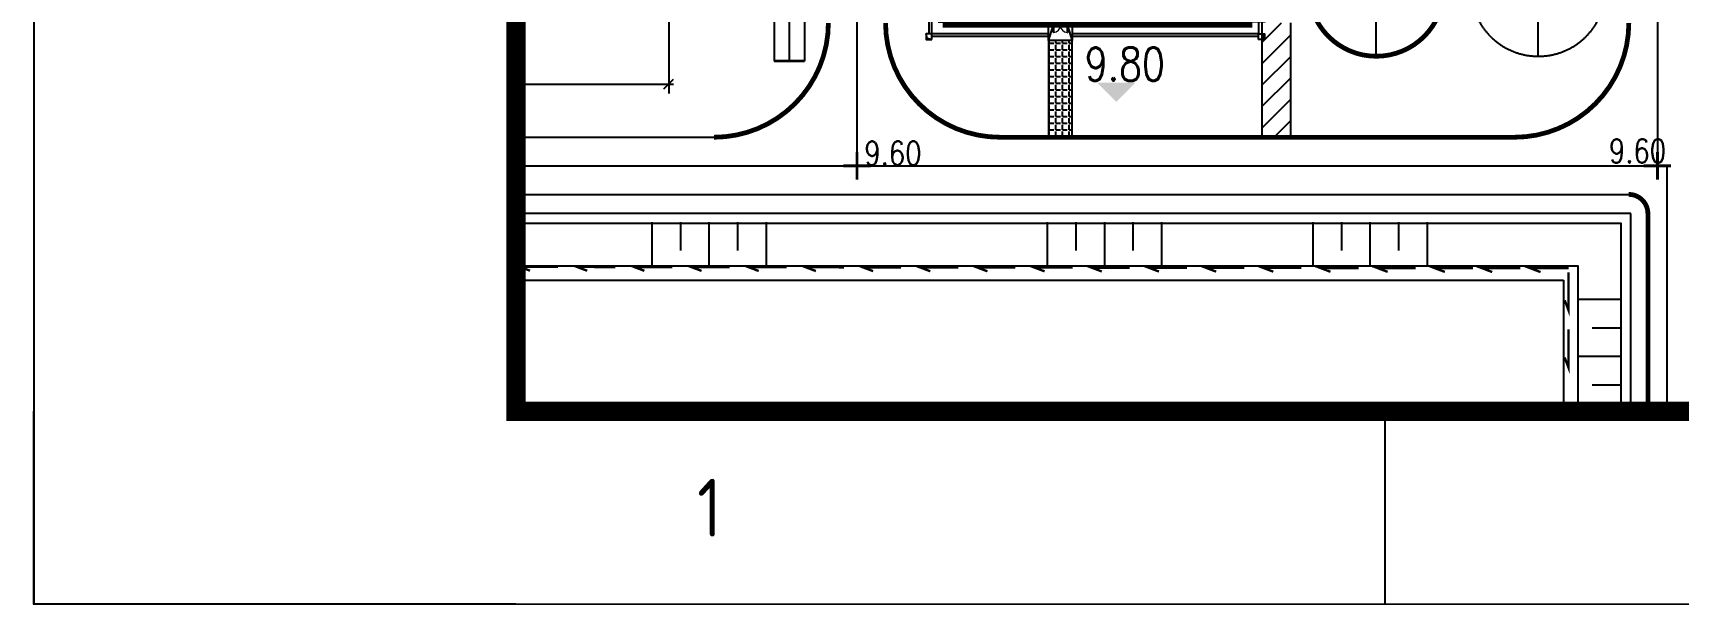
# Model space of a CAD drawing. Extents: x 93518 to 937116, y -359949 to 58022.
# Drawn here: x 684786 to 693319, y -122580 to -119612 of the extents above; entities that cross this region are included whole.
import ezdxf
from ezdxf.enums import TextEntityAlignment as Align

# ---------------------------------------------------------------- set-up
doc = ezdxf.new("R2010")
doc.units = 0
doc.header["$LTSCALE"] = 1000
doc.header["$MEASUREMENT"] = 0
for name, pattern in [('CENTER2', [1.125, 0.75, -0.125, 0.125, -0.125]), ('DASH', [0.35, 0.25, -0.1]), ('DASHDOT', [1, 0.5, -0.25, 0, -0.25]), ('PHANTOM', [2.5, 1.25, -0.25, 0.25, -0.25, 0.25, -0.25])]:
    doc.linetypes.add(name, pattern=pattern)
doc.layers.get('0').update_dxf_attribs({"linetype": 'CONTINUOUS'})
doc.layers.add('Road_s标高', color=23, linetype='CONTINUOUS', lineweight=0)
doc.layers.add('Z-本期建构筑物', color=4, linetype='CONTINUOUS')
doc.styles.add('HT', font='SIMHEI.TTF')
doc.styles.add('HZ', font='geditxt.shx', dxfattribs={"width": 0.8, "bigfont": 'dxt.shx'})
doc.styles.get("Standard").update_dxf_attribs({"font": 'GBENOR', "bigfont": 'GBCBIG'})
doc.linetypes.add('WALL', pattern='A,1,-1e-06,["■",HT,S=0.15,R=0,X=0,Y=-0.16],-1e-06', length=1.000002)
doc.linetypes.add('ZIGZAG', pattern='A,0.00254,-5.08,[131,ltypeshp.shx,S=5.08,R=0,X=-5.08,Y=0],-10.16,[131,ltypeshp.shx,S=5.08,R=180,X=5.08,Y=0],-5.08', length=20.32254)

# ---------------------------------------------------------------- blocks, each defined once
blk = doc.blocks.new('GEDI_WK_A1')
at = {"color": 3}
for p, q in [((0, 0), (0, 10)), ((70.083, 0), (70.083, 10)), ((25, 0), (0, 0))]:
    blk.add_line(p, q, dxfattribs=at)
for points, const_width in [([(0, 0), (841, 0), (841, 594), (0, 594)], 0.1), ([(25, 10), (831, 10), (831, 584), (25, 584)], 1)]:
    blk.add_lwpolyline(points, close=True, dxfattribs=dict(at, const_width=const_width))
blk.add_text('1', height=3, dxfattribs=at).set_placement((35.042, 5), align=Align.MIDDLE)
blk = doc.blocks.new('DLZXBG')
at = {"layer": 'Road_s标高', "const_width": 0.3}
for points in [[(-1.44, 0), (1.44, 0)], [(0, -1.44), (0, 1.44)]]:
    blk.add_lwpolyline(points, dxfattribs=at)
blk = doc.blocks.new('pai')
at = {"const_width": 0.25}
blk.add_lwpolyline([(0, 0), (4, 0), (2.94, 0.4)], dxfattribs=at)
blk = doc.blocks.new('_Oblique')
at = {"color": 0, "linetype": 'ByBlock', "lineweight": -2}
blk.add_line((-0.5, -0.5), (0.5, 0.5), dxfattribs=at)
blk = doc.blocks.new('$DorLib2D$00000002')
for p, q in [((-0.5, 0), (-0.5, 0.4875)), ((-0.475, 0.4875), (-0.5, 0.4875)), ((-0.475, 0), (-0.475, 0.4875)), ((0.475, 0), (0.475, 0.4875)), ((0.475, 0.4875), (0.5, 0.4875)), ((0.5, 0), (0.5, 0.4875)), ((-0.5, 0), (-0.475, 0)), ((0.5, 0), (0.475, 0))]:
    blk.add_line(p, q)
at = {"lineweight": 13}
for centre, start, end in [((-0.4875, 0), 0, 88.530716), ((0.4875, 0), 91.469284, 180)]:
    blk.add_arc(centre, 0.4875, start, end, dxfattribs=at)
blk = doc.blocks.new('$DorLib2D$00000001')
for p, q in [((0.45, 0.975), (0.5, 0.975)), ((0.45, 0), (0.45, 0.975)), ((0.5, 0), (0.45, 0)), ((0.5, 0), (0.5, 0.975))]:
    blk.add_line(p, q)
at = {"lineweight": 13}
blk.add_arc((0.475, 0), 0.975, 91.46928, 180, dxfattribs=at)
blk = doc.blocks.new('化水车间')
for p, q in [((2928.37, 1713.64), (2928.25, 1713.15)), ((2928.85, 1713.75), (2928.37, 1713.64)), ((2941.15, 1713.85), (2941.65, 1712.35)), ((2943.65, 1713.85), (2943.15, 1712.35)), ((2963.15, 1713.75), (2963.63, 1713.64)), ((2963.63, 1713.64), (2963.75, 1713.15)), ((2928.15, 1711.6), (2929.65, 1711.1)), ((2929.65, 1711.1), (2929.65, 1709.6)), ((2941.65, 1712.35), (2943.15, 1712.35)), ((2963.85, 1711.85), (2962.35, 1711.35)), ((2962.35, 1709.85), (2962.35, 1711.35)), ((2928.15, 1709.1), (2929.65, 1709.6)), ((2963.85, 1709.35), (2962.35, 1709.85)), ((2928.15, 1704.25), (2929.65, 1703.75)), ((2928.15, 1701.75), (2929.65, 1702.25)), ((2928.15, 1692.25), (2929.65, 1691.75)), ((2928.15, 1689.75), (2929.65, 1690.25)), ((2929.65, 1691.75), (2929.65, 1690.25)), ((2928.15, 1684.5), (2929.65, 1684)), ((2929.65, 1684), (2929.65, 1682.5)), ((2928.15, 1682), (2929.65, 1682.5)), ((2928.15, 1679.03), (2929.65, 1678.53)), ((2929.65, 1678.53), (2929.65, 1677.03)), ((2962.35, 1677.65), (2963.85, 1678.15)), ((2928.15, 1676.53), (2929.65, 1677.03)), ((2928.15, 1659.35), (2929.65, 1658.85)), ((2929.65, 1658.85), (2929.65, 1657.35)), ((2963.85, 1656.65), (2962.35, 1656.15)), ((2962.35, 1654.65), (2962.35, 1656.15)), ((2928.15, 1653.65), (2929.65, 1654.15)), ((2929.65, 1655.65), (2929.65, 1654.15)), ((2963.85, 1654.15), (2962.35, 1654.65)), ((2963.85, 1652.65), (2962.35, 1652.15)), ((2962.35, 1650.65), (2962.35, 1652.15)), ((2963.85, 1650.15), (2962.35, 1650.65)), ((2928.37, 1648.36), (2928.25, 1648.85)), ((2941.1, 1648.15), (2941.6, 1649.65)), ((2941.6, 1649.65), (2943.1, 1649.65)), ((2943.1, 1649.65), (2943.6, 1648.15)), ((2963.63, 1648.36), (2963.75, 1648.85)), ((2928.85, 1648.25), (2928.37, 1648.36)), ((2963.15, 1648.25), (2963.63, 1648.36))]:
    blk.add_line(p, q)
for points in [[(2928.85, 1713.75), (2928.85, 1713.15), (2928.25, 1713.15), (2928.25, 1713.75)], [(2963.15, 1713.75), (2963.15, 1713.15), (2963.75, 1713.15), (2963.75, 1713.75)], [(2928.85, 1648.25), (2928.85, 1648.85), (2928.25, 1648.85), (2928.25, 1648.25)], [(2963.15, 1648.25), (2963.15, 1648.85), (2963.75, 1648.85), (2963.75, 1648.25)]]:
    blk.add_lwpolyline(points, close=True)
for points in [[(2928.59, 1711.6), (2928.59, 1713.15)], [(2928.85, 1713.41), (2941.15, 1713.41)], [(2928.85, 1711.6), (2928.85, 1713.15), (2941.15, 1713.15)], [(2943.65, 1712.35), (2943.65, 1713.85), (2941.15, 1713.85), (2941.15, 1712.35)], [(2943.65, 1713.41), (2963.15, 1713.41)], [(2943.65, 1713.15), (2963.15, 1713.15), (2963.15, 1711.85)], [(2929.65, 1711.6), (2928.15, 1711.6), (2928.15, 1709.1), (2929.65, 1709.1)], [(2962.35, 1709.35), (2963.85, 1709.35), (2963.85, 1711.85), (2962.35, 1711.85)], [(2963.15, 1709.35), (2963.15, 1678.15)], [(2928.59, 1704.25), (2928.59, 1709.1)], [(2928.85, 1704.25), (2928.85, 1709.1)], [(2929.65, 1704.25), (2928.15, 1704.25), (2928.15, 1701.75), (2929.65, 1701.75)], [(2928.59, 1698.25), (2928.59, 1701.75)], [(2928.85, 1698.25), (2928.85, 1701.75)], [(2928.59, 1692.25), (2928.59, 1700)], [(2928.85, 1692.25), (2928.85, 1700)], [(2929.65, 1692.25), (2928.15, 1692.25), (2928.15, 1689.75), (2929.65, 1689.75)], [(2928.59, 1686.9), (2928.59, 1689.75)], [(2928.85, 1686.9), (2928.85, 1689.75)], [(2928.59, 1684.5), (2928.59, 1688)], [(2928.85, 1684.5), (2928.85, 1688)], [(2929.65, 1684.5), (2928.15, 1684.5), (2928.15, 1682), (2929.65, 1682)], [(2928.59, 1679.03), (2928.59, 1682)], [(2928.85, 1679.03), (2928.85, 1682)], [(2929.65, 1679.03), (2928.15, 1679.03), (2928.15, 1676.53), (2929.65, 1676.53)], [(2962.35, 1678.15), (2963.85, 1678.15), (2963.85, 1676.15), (2962.35, 1676.15)], [(2928.59, 1659.35), (2928.59, 1676.53)], [(2928.85, 1659.35), (2928.85, 1676.53)], [(2963.15, 1676.15), (2963.15, 1656.65)], [(2929.65, 1659.35), (2928.15, 1659.35), (2928.15, 1653.65), (2929.65, 1653.65)], [(2962.35, 1654.15), (2963.85, 1654.15), (2963.85, 1656.65), (2962.35, 1656.65)], [(2963.15, 1654.15), (2963.15, 1652.65)], [(2928.59, 1648.85), (2928.59, 1653.65)], [(2941.1, 1648.85), (2928.85, 1648.85), (2928.85, 1653.65)], [(2962.35, 1650.15), (2963.85, 1650.15), (2963.85, 1652.65), (2962.35, 1652.65)], [(2943.6, 1649.65), (2943.6, 1648.15), (2941.1, 1648.15), (2941.1, 1649.65)], [(2963.15, 1650.15), (2963.15, 1648.85), (2943.6, 1648.85)], [(2941.1, 1648.59), (2928.85, 1648.59)], [(2963.15, 1648.59), (2943.6, 1648.59)]]:
    blk.add_lwpolyline(points)
at = {"layer": 'Z-本期建构筑物'}
for p, q in [((2940, 1712), (2940, 1650)), ((2953.5, 1712), (2953.5, 1650))]:
    blk.add_line(p, q, dxfattribs=at)
at = {"layer": 'Z-本期建构筑物', "const_width": 1}
for points in [[(2930, 1650), (2962, 1650), (2962, 1712), (2930, 1712)], [(2930, 1712), (2930, 1650)]]:
    blk.add_lwpolyline(points, dxfattribs=at)
at = {"xscale": -1.5, "yscale": 1.5, "zscale": -1.5}
blk.add_blockref('$DorLib2D$00000002', (2942.4, 1712.26), dxfattribs=at)
at = {"yscale": 1.5}
for p, xscale, zscale, rotation in [((2929.74, 1710.35), -1.5, -1.5, 90), ((2962.26, 1710.6), -1.5, -1.5, 270), ((2929.74, 1703), -1.5, -1.5, 90), ((2929.74, 1691), -1.5, -1.5, 90), ((2929.74, 1683.25), -1.5, -1.5, 90), ((2929.74, 1677.78), -1.5, -1.5, 90), ((2929.74, 1658.1), -1.5, -1.5, 90), ((2962.26, 1655.4), -1.5, -1.5, 270), ((2929.74, 1654.9), -1.5, -1.5, 90), ((2962.26, 1651.4), -1.5, -1.5, 270), ((2942.35, 1649.74), 1.5, 1.5, 180)]:
    blk.add_blockref('$DorLib2D$00000002', p, dxfattribs=dict(at, xscale=xscale, zscale=zscale, rotation=rotation))
at = {"rotation": 270}
blk.add_blockref('$DorLib2D$00000001', (2962.26, 1677.15), dxfattribs=at)
blk = doc.blocks.new('wq')
h = blk.add_hatch()
h.set_pattern_fill('ANSI31', color=8, scale=0.5, style=0)
h.set_pattern_definition([(45, (1384.7785, 0), (-1.122532, 1.122532), [])])
h.paths.add_polyline_path([(3751.2785, 1650), (3748.2785, 1650), (3748.2785, 1638), (3751.2785, 1638)])
h = blk.add_hatch()
h.set_pattern_fill('ANGLE', color=8, scale=0.1)
h.set_pattern_definition([(0, (1401.0535, -74.4), (0, 0.6985), [0.508, -0.1905]), (90, (1401.0535, -74.4), (-0.6985, 4e-17), [0.508, -0.1905])])
h.paths.add_polyline_path([(3728.3785, 1648.15), (3725.8785, 1648.15), (3725.8785, 1638), (3728.3785, 1638)])
blk.add_hatch(color=8).paths.add_polyline_path([(3734.9996, 1643.7221), (3731.008, 1643.7221), (3733.0038, 1641.7263)])
at = {"color": 8}
for p, q in [((3697.0785, 1760.9255), (3697.0785, 1646)), ((3700.2785, 1760.9255), (3700.2785, 1646)), ((3686.0225, 1669.7001), (3686.0225, 1642.5836)), ((3669.988, 1643.5836), (3686.5225, 1643.5836)), ((3669.988, 1638), (3690.7785, 1638)), ((3669.988, 1632), (3786.7785, 1632)), ((3784.7785, 1629.9999), (3669.988, 1629.9999)), ((3684.285, 1624.5), (3684.285, 1629.1006)), ((3687.285, 1626.1006), (3687.285, 1629.1006)), ((3690.285, 1624.5), (3690.285, 1629.1006)), ((3693.285, 1626.1006), (3693.285, 1629.1006)), ((3696.285, 1624.5), (3696.285, 1629.1006)), ((3725.7781, 1624.5), (3725.7781, 1629.1006)), ((3728.7781, 1626.1006), (3728.7781, 1629.1006)), ((3731.7781, 1624.5), (3731.7781, 1629.1006)), ((3734.7781, 1626.1006), (3734.7781, 1629.1006)), ((3737.7781, 1624.5), (3737.7781, 1629.1006)), ((3753.6474, 1624.5), (3753.6473, 1629.1006)), ((3756.6473, 1626.1006), (3756.6473, 1629.1006)), ((3759.6474, 1624.5), (3759.6473, 1629.1006)), ((3762.6473, 1626.1006), (3762.6473, 1629.1006)), ((3765.6474, 1624.5), (3765.6473, 1629.1006)), ((3781.4226, 1621.0101), (3785.9209, 1621.0101)), ((3782.9209, 1618.0101), (3785.9209, 1618.0101)), ((3781.4226, 1615.0101), (3785.9209, 1615.0101)), ((3782.9209, 1612.0101), (3785.9209, 1612.0101))]:
    blk.add_line(p, q, dxfattribs=at)
at = {"color": 8, "linetype": 'ZIGZAG', "ltscale": 0.15}
blk.add_line((3698.6785, 1760.9255), (3698.6785, 1646), dxfattribs=at)
at = {"color": 8, "linetype": 'DASHDOT', "ltscale": 10}
for p, q in [((3705.7785, 1760.9255), (3705.7785, 1635)), ((3789.7785, 1760.9255), (3789.7785, 1635)), ((3669.988, 1635), (3790.7785, 1635)), ((3790.7785, 1635), (3790.7785, 1609.2374))]:
    blk.add_line(p, q, dxfattribs=at)
at = {"color": 8, "linetype": 'CENTER2', "ltscale": 0.1}
blk.add_line((3760.2785, 1646.5), (3760.2785, 1677.4), dxfattribs=at)
at = {"color": 8, "linetype": 'DASH', "ltscale": 10}
blk.add_line((3777.2785, 1646.4997), (3777.2785, 1660.6997), dxfattribs=at)
at = {"color": 8, "linetype": 'WALL', "ltscale": 10}
for p, q in [((3786.9739, 1629.9998), (3669.988, 1629.9999)), ((3786.9739, 1609.2374), (3786.9739, 1629.9998))]:
    blk.add_line(p, q, dxfattribs=at)
at = {"color": 8, "linetype": 'PHANTOM', "ltscale": 10}
for p, q in [((3669.988, 1622.9946), (3779.9223, 1622.9929)), ((3779.9223, 1622.9929), (3779.9346, 1609.2374))]:
    blk.add_line(p, q, dxfattribs=at)
at = {"color": 4}
blk.add_lwpolyline([(3669.988, 1760.9255), (3827.5926, 1760.9255), (3827.5926, 1609.2374), (3669.988, 1609.2374)], close=True, dxfattribs=at)
at = {"color": 8, "const_width": 0.5}
for points in [[(3760.2785, 1646.5, 1), (3760.2785, 1660.7, 1), (3760.2785, 1646.5, -1)], [(3690.7785, 1638, 0.41421356), (3702.7785, 1650)], [(3708.7785, 1650, 0.41421356), (3720.7785, 1638)], [(3774.7785, 1638, 0.41421356), (3786.7785, 1650)], [(3788.7785, 1630, 0.41421356), (3786.7785, 1632)]]:
    blk.add_lwpolyline(points, format="xyb", dxfattribs=at)
at = {"color": 8, "linetype": 'DASH', "ltscale": 10}
blk.add_lwpolyline([(3777.2785, 1646.4997, 1), (3777.2785, 1660.6997, 1), (3777.2785, 1646.4997, -1)], format="xyb", dxfattribs=at)
at = {"color": 8}
for points in [[(3748.2785, 1650), (3748.2785, 1638)], [(3751.2785, 1650), (3751.2785, 1638)], [(3669.988, 1629), (3785.9226, 1629), (3785.9226, 1609.2374)], [(3669.988, 1624.5), (3781.4226, 1624.5), (3781.4226, 1609.2374)]]:
    blk.add_lwpolyline(points, dxfattribs=at)
blk.add_lwpolyline([(3728.3785, 1648.15), (3725.8785, 1648.15), (3725.8785, 1638), (3728.3785, 1638)], close=True, dxfattribs=at)
for points, const_width in [([(3700.2785, 1646), (3697.0785, 1646)], 0.3), ([(3720.7785, 1638), (3774.7785, 1638)], 0.5), ([(3788.7785, 1630), (3788.7785, 1609.2374)], 0.5)]:
    blk.add_lwpolyline(points, dxfattribs=dict(at, const_width=const_width))
for name, p in [('化水车间', (784.7785, 0)), ('_Oblique', (3686.0225, 1643.5836)), ('DLZXBG', (3705.7785, 1635)), ('DLZXBG', (3789.7785, 1635))]:
    blk.add_blockref(name, p, dxfattribs=at)
at = {"color": 8, "rotation": 179.9218578091935}
for p in [(3674.4135, 1624.3913, 9.8), (3680.4135, 1624.3831, 9.8), (3686.4135, 1624.375, 9.8), (3692.4135, 1624.3668, 9.8), (3698.4135, 1624.3586, 9.8), (3704.4135, 1624.3504, 9.8), (3710.4135, 1624.3422, 9.8), (3716.4134, 1624.334, 9.8), (3722.4134, 1624.3259, 9.8), (3728.4134, 1624.3177, 9.8), (3734.4134, 1624.3095, 9.8), (3740.4134, 1624.3013, 9.8), (3746.4134, 1624.2931, 9.8), (3752.4134, 1624.2849, 9.8), (3758.4134, 1624.2768, 9.8), (3764.4134, 1624.2686, 9.8), (3770.4134, 1624.2604, 9.8), (3775.3817, 1624.2536, 9.8), (3780.4562, 1624.2467, 9.8)]:
    blk.add_blockref('pai', p, dxfattribs=at)
at = {"color": 8, "xscale": -1, "rotation": 89.92185783524863}
for p in [(3780.4556, 1623.8323, 9.8), (3780.4474, 1617.8323, 9.8)]:
    blk.add_blockref('pai', p, dxfattribs=at)
at = {"color": 8, "style": 'HZ', "width": 0.8}
for p in [(3706.5573, 1635.0768, 4.602), (3784.6907, 1635.3125, 4.602)]:
    blk.add_text('9.60', height=2.5, dxfattribs=at).set_placement(p)
for p in [(3758.7668, 1735.8555), (3729.686, 1643.9264), (3799.3404, 1612.5855)]:
    blk.add_attdef('9.80', p, '', height=3.5, dxfattribs=at)

msp = doc.modelspace()

# ---------------------------------------------------------------- block references
at = {"xscale": 100, "yscale": 100, "zscale": 100}
msp.add_blockref('GEDI_WK_A1', (684791.4, -122574.9), dxfattribs=at)
at = {"layer": 'Z-本期建构筑物'}
ref = msp.add_blockref('wq', (505917.6, -201104.7), dxfattribs=dict(at, xscale=49.42079999997804, yscale=49.42079999999987, zscale=49.42080000000001))
ref.add_attrib('9.80', '9.80', (690241.7, -119860.5), dxfattribs={"layer": '0', "color": 8, "height": 172.97, "style": 'HZ', "width": 0.8})

doc.saveas('drawing.dxf')
